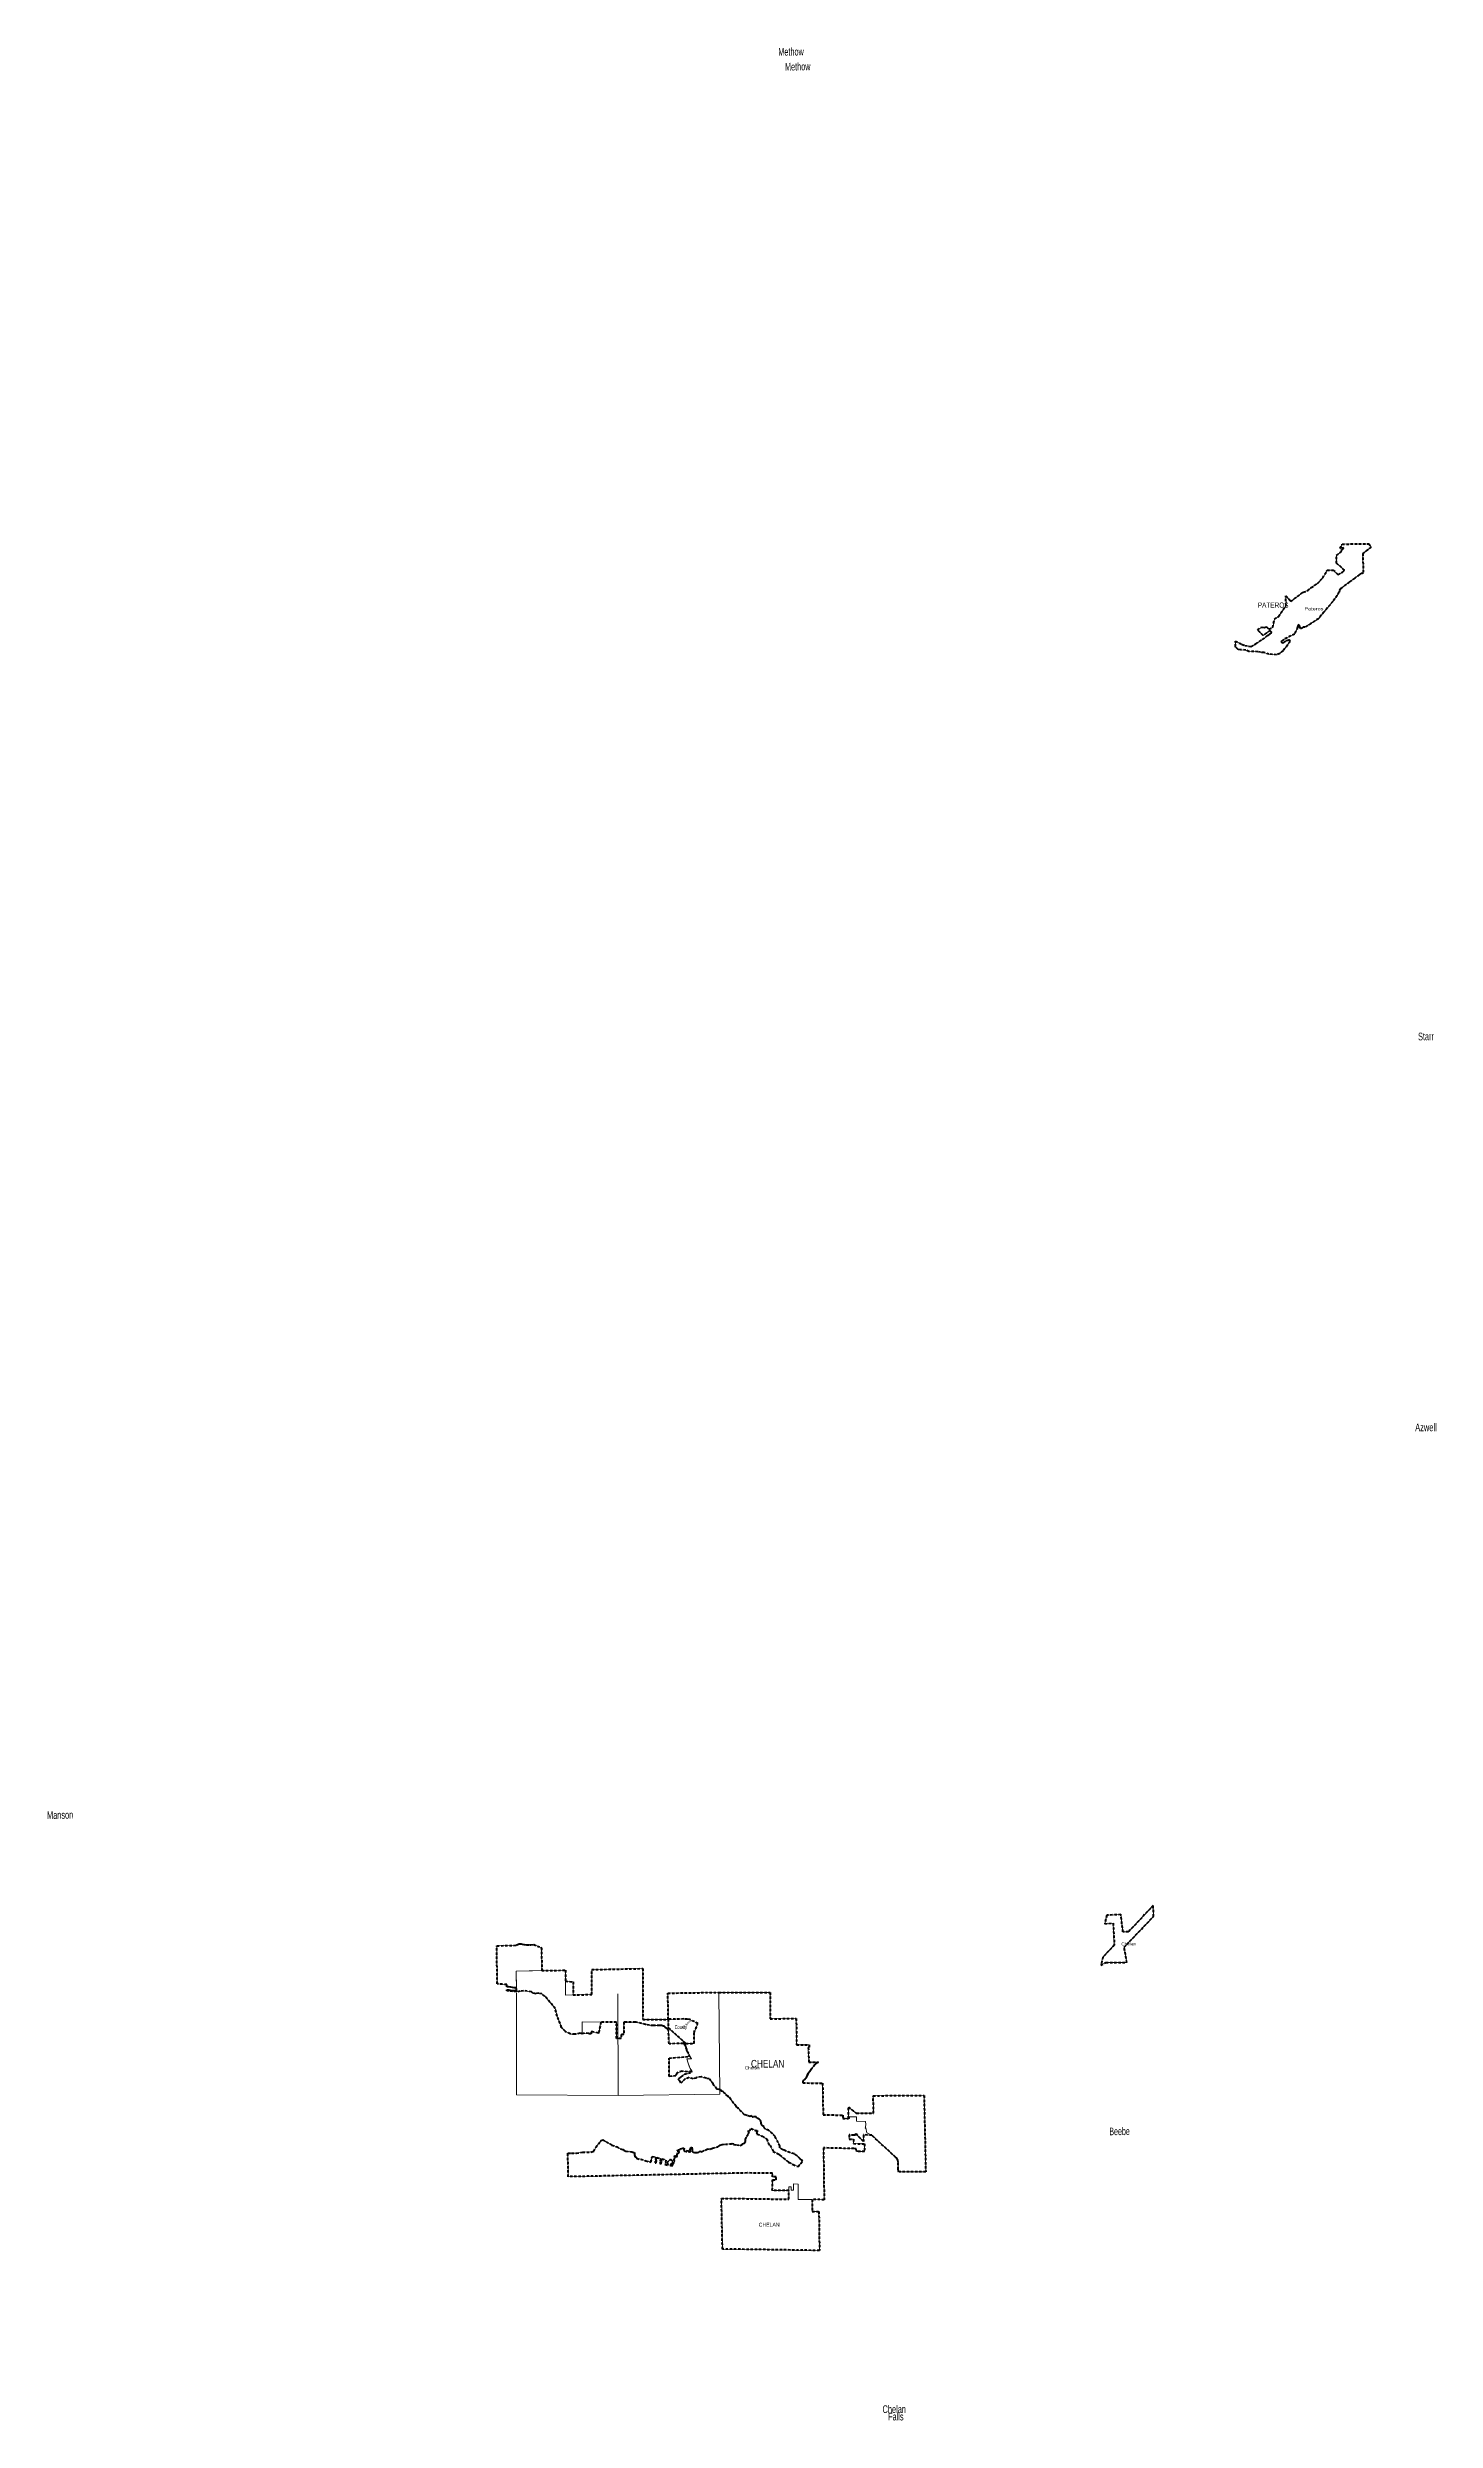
# Model space of a CAD drawing. Header units: feet. Extents: x -903180 to 1023491, y -707744 to 564635.
# Drawn here: x 205367 to 277475, y 110834 to 234101 of the extents above; entities that cross this region are included whole.
import ezdxf

# ---------------------------------------------------------------- set-up
doc = ezdxf.new("R2010")
doc.units = ezdxf.units.FT
doc.header["$LTSCALE"] = 80
doc.linetypes.add('SHORT_DASHED', pattern=[2.7, 1.5, -1.2])
for name, color, linetype, lineweight in [('13', 7, 'SHORT_DASHED', 40), ('58', 7, 'Continuous', 13), ('62', 7, 'Continuous', 13), ('63', 7, 'Continuous', 13)]:
    doc.layers.add(name, color=color, linetype=linetype, lineweight=lineweight)
for name, color, linetype in [('14', 7, 'Continuous'), ('16', 7, 'Continuous'), ('36', 7, 'Continuous')]:
    doc.layers.add(name, color=color, linetype=linetype)

msp = doc.modelspace()

# ---------------------------------------------------------------- hatches: boundary and pattern name
at = {"layer": '58'}
msp.add_hatch(color=256, dxfattribs=at).paths.add_polyline_path([(229225.81, 133209.84), (229284.73, 133211.72), (229512.89, 133180.34), (229589.82, 133170.07), (229654.74, 133164.57), (229736.16, 133163.22), (229736.29, 133114.78), (229736.52, 133096.34), (229736.52, 133096.34), (229326.99, 133155.84), (229226.11, 133149.31)])

# ---------------------------------------------------------------- linework, layer by layer
at = {"layer": '13'}
for p, q in [((229226.11, 133149.31), (229225.81, 133209.84)), ((239834.8, 128481.14), (239744.74, 128578.61)), ((238981.85, 124756.43), (239096.61, 124762.16)), ((243022.53, 122791.89), (243027.18, 123334.68))]:
    msp.add_line(p, q, dxfattribs=at)
for points in [[(267082.35, 202957.7), (267082, 202977.82), (267076.85, 203269.65), (267287.65, 203149.81), (267422.62, 203081.54), (267574.27, 203034.51), (267759.29, 202998.1), (267895.9, 202972.81), (268142.22, 203129.31), (268487.99, 203356.87), (268773.1, 203557.12), (268864.09, 203623.87), (268976.63, 203718.66), (268869.39, 203821.83), (268514.52, 203551.8), (268221.03, 203851.93), (268462, 203997.44), (268576.55, 203974.63), (268695.18, 204005.09), (268820.86, 203882.51), (269018.01, 203976.57), (269109.25, 204401.21), (269320.17, 204549.41), (269707.26, 205119.62), (269704.23, 205621.76), (269960.27, 205327.39), (270603.03, 205807.98), (270844.13, 205885.27), (271011.84, 206042.11), (271343.75, 206254.95), (271614.28, 206550.86), (271853.02, 206950.16), (272158.71, 206955.97), (272411.93, 206709.96), (272645.49, 206853.56), (272675.82, 206877.83), (272751.29, 206947.92), (272331.72, 207307.04), (272330.83, 207706.49), (272602.76, 207938.34), (272576.15, 207968.23), (272705.68, 208078.4), (272672.01, 208116.22), (272513.23, 208083.8), (272632.52, 208302.32), (274006.01, 208324.03), (274007.31, 208322.01), (274125.9, 208147.4), (273697.06, 207821.45), (273716.38, 206787.13), (273676.18, 206774.37), (273631.47, 206787.2), (273512.93, 206705.12), (273274.47, 206537.26), (272995.44, 206330.96), (272549.77, 206003.6), (272486.76, 205882.77), (272460.91, 205804.91), (272372.38, 205633.83), (272133.56, 205320.32), (271677.82, 204772.61), (271387.53, 204427.36), (271003.77, 204178.27), (270680.75, 203989.43), (270596.24, 203984.98), (270594.26, 203984.06), (270491.61, 203925.64), (270462.9, 203926.67), (270437.93, 203954.19), (270400.73, 204056.01), (270382.99, 204111.98), (270343.42, 204086.63), (270303.99, 203986.65), (270235.31, 203782.94), (270144.98, 203631.06), (269954.3, 203534.79), (269594.74, 203354.98), (269470.27, 203268.69), (269461.25, 203232.12), (269503.27, 203172.81), (269595.6, 203185.55), (269739.56, 203294.6), (269853.11, 203340.23), (269905.95, 203255.01), (269784.97, 203047.77), (269551.15, 202770.72), (269380.16, 202620.55), (269212.77, 202555.21), (268819.03, 202582.21), (268556.5, 202671.48), (268388.85, 202684.81), (268246.98, 202713), (267775, 202727.65), (267615.68, 202801.74), (267339.07, 202820)], [(267339.07, 202820), (267215.72, 202834.61), (267107.58, 202950.52), (267101.92, 202952.13), (267082.35, 202957.7)], [(229225.81, 133209.84), (229284.73, 133211.72), (229338.09, 133204.59), (229409.64, 133193.51), (229512.89, 133180.34), (229589.82, 133170.07), (229654.74, 133164.57), (229701.96, 133163.02), (229736.16, 133163.22), (229736.22, 133314.21), (229659.7, 133314.69), (229606.08, 133319.23), (229532.31, 133329.08), (229430.62, 133342.05), (229292.31, 133362.04), (229225.05, 133359.89), (229224.44, 133481.68), (228724.24, 133520.02), (228714.37, 135495.33), (229716.27, 135518.93), (229787.05, 135561.06), (229830.28, 135585.42), (229864.77, 135594.44), (229880.84, 135596.79), (229900.05, 135599.54), (229922.39, 135599.14), (229941.98, 135596.4), (229973.34, 135590.52), (230119.14, 135559.93), (230148.53, 135555.41), (230250.44, 135550.71), (230400.68, 135541.48), (230415.38, 135541.48), (230429.41, 135541.26), (230447.44, 135541.93), (230474.16, 135545.05), (230625.12, 135563.66), (230994.92, 135407.92), (231036.94, 135388.02), (231042.95, 134203.64), (232280, 134226.38), (232274.53, 133654.14), (232677.04, 133615.88), (232670.85, 132942), (233639.98, 132962.89), (233644.65, 134257.22), (236301.4, 134310.61), (236294.77, 131657.73), (237610.73, 131674.43)], [(239744.74, 128578.61), (239578.92, 128620.52), (239324.18, 128681.28), (239100.82, 128661.85), (239073.14, 128625.14), (238902.36, 128592.37), (238696.05, 128647.8), (238487.54, 128576.16), (238295.52, 128396.91), (238277.6, 128380.18), (238259.5, 128402.78), (238139.32, 128552.86), (238185.01, 128597.9), (238288.48, 128688.15), (238459.85, 128819.73), (238660.39, 128885.2), (238828.95, 128932.05), (238834.04, 128986.59), (238613.64, 128945.58), (238334.49, 128977.74), (238054.2, 128883.27), (238008.69, 128739.06), (237668.88, 128712.81), (237659.05, 129664.25), (238742.66, 129750.98), (238660.81, 129898.71), (238630.19, 129952.7), (238605.38, 130009.58), (238586.65, 130068.75), (238576.41, 130116.03), (238552.78, 130190.3), (238521.51, 130261.7), (238482.95, 130329.43), (238437.52, 130392.76), (238432.91, 130398.28), (238416.2, 130418.27), (238396.59, 130417.94), (237657.47, 130405.25), (237624.92, 131115.58), (237624.06, 131134.3), (237602.63, 131153.51), (237524.57, 131223.51), (237457.17, 131276.07), (237412.85, 131303.03), (237365.96, 131325.21), (237317.01, 131342.37), (237266.53, 131354.32), (237215.07, 131360.92), (237166.91, 131362.2), (236829.98, 131353.17), (236645.17, 131367.74), (236462.9, 131401.54), (236433.36, 131408.9), (235947.05, 131531.29), (235927.05, 131531.05), (235907.05, 131534.79), (235418.29, 131526.74), (235311.14, 131521.11), (235315.53, 130890.13), (235162.65, 130888.88), (235163.9, 130683.36), (234925.13, 130681.13), (234924.6, 131521.11), (234110.43, 131529.8), (234006.41, 130968.35), (233983.65, 130953.78), (233697.37, 131030.62), (233616.33, 131031.4), (233616.74, 130922.63), (233525.8, 130915.75), (233466, 130946.93), (233259.64, 130947.77), (233150.15, 130917.43), (233138.93, 130919.52), (233039.5, 130953.55), (232838.76, 130902.19), (232826.47, 130901.92), (232766.91, 130899.3), (232562.24, 130895.93), (232522.32, 130915.15), (232272.64, 131039), (232074.05, 131257.86), (231850, 131845.34), (231741.56, 132238.94), (231608.22, 132404.33), (231206.48, 132878.28), (231041.57, 132996.82), (230889.97, 133030.88), (230731.22, 133002.32), (230575.59, 133036.31), (230508.18, 133099.84), (230094.25, 133162.27), (229921.39, 133133.51), (229756.54, 133100.36), (229736.52, 133096.34), (229326.99, 133155.84), (229226.11, 133149.31)], [(237610.73, 131674.43), (237599.29, 133034.92), (240235.99, 133074.28), (242905.07, 133075.66), (242917.29, 131704.49), (244267.06, 131714.36), (244280.59, 130357.55), (244937.5, 130351.14), (244937.46, 130216.22), (244891.1, 130215.35), (244918.27, 129449.54), (245390.95, 129448.11), (245415.88, 129448.04), (245390.95, 129437.24), (245373.13, 129429.52), (245331.46, 129406.01), (245292.48, 129378.29), (245256.61, 129346.64), (245228.26, 129316.2), (245074.17, 129117.13), (245006.18, 129015), (244965.21, 128961.03), (244934.58, 128927.28), (244878.96, 128854.3), (244831.27, 128775.9), (244792.04, 128692.95), (244791.81, 128692.38), (244778.7, 128657.92), (244762.05, 128625.02), (244742.06, 128594.04), (244718.93, 128565.32), (244692.93, 128539.17), (244680.95, 128528.8), (244632.25, 128491.61), (244625.33, 128485.51), (244619.09, 128478.72), (244613.59, 128471.31), (244608.9, 128463.37), (244605.06, 128454.98), (244602.12, 128446.24), (244600.11, 128437.24), (244599.05, 128428.07), (244598.96, 128418.85), (244599.83, 128409.66), (244601.65, 128400.62), (244604.42, 128391.82), (244608.08, 128383.35), (244612.61, 128375.32), (244614.65, 128372.25), (245635.2, 128355.18), (245660.22, 126717.78), (246682.9, 126696.82), (246682.9, 126524.43), (246976.79, 126520.6), (246980.26, 127115.73), (247399.13, 126783.8), (247398.67, 126802.81), (248283.08, 126796.41), (248261.34, 127707.59), (250901.85, 127715.09)], [(239096.61, 124762.16), (239143.15, 124748.73), (239211.17, 124782), (239261.01, 124819.03), (239319.54, 124811.83), (239382.22, 124796.62), (239530.18, 124875.43), (239638.02, 124941.55), (239799.26, 124937.88), (239911.48, 124979.87), (240198.52, 125054.69), (240302.13, 125134.86), (240414.41, 125172.81), (240581.4, 125189.39), (240839.12, 125201.27), (240889.34, 125212.09), (240941.62, 125218.92), (241010.35, 125203.8), (241012.74, 125177.62), (241162.09, 125159.67), (241331.88, 125121.85), (241456.25, 125159.98), (241469.71, 125204.54), (241567.83, 125246.32), (241623.04, 125329.81), (241621.3, 125450.76), (241697.62, 125607.15), (241782.32, 125741.48), (241821.68, 125806.59), (241774.24, 125832.8), (241806.21, 125901.13), (241860.75, 125877.94), (241919.63, 125999.59), (242154.75, 125902.25), (242227.24, 125905.33), (242232.08, 125848.95), (242206.88, 125780.02), (242240.02, 125718), (242497.58, 125600.83), (242733.46, 125451.07), (242810.84, 125254.61), (242909.51, 125118.96), (243069.26, 124817.49), (243249.1, 124725.13), (243368.38, 124655.87), (243418.3, 124626.43), (243597.94, 124463.74), (243870.92, 124256.06), (244102.45, 124128.42), (244367.9, 124023.46), (244597.41, 124315.19), (244554.41, 124362.95), (244472.85, 124430.3), (244287.01, 124602.98), (244148.78, 124687.64), (243936.29, 124753.05), (243713.88, 124840.49), (243584.65, 124897.28), (243418.93, 125001.48), (243418.34, 125104.92), (243325.23, 125268.38), (243166.73, 125584.51), (243039.6, 125737.89), (242825.45, 125918.21), (242661.47, 125972.24), (242595.99, 126041.85), (242582.86, 126114.24), (242519.98, 126143.56), (242466.82, 126197.21), (242441.4, 126283.54), (242421.58, 126400.2), (242333.63, 126491.65), (242201.71, 126558.26), (242140.17, 126633.97), (242047.74, 126616.47), (242022.14, 126575.76), (241948.49, 126653.31), (241866.19, 126631.93), (241712.37, 126680.07), (241568.8, 126716.26), (241421.38, 126879.42), (241227.22, 127070.12), (241141.48, 127147.49), (240862.21, 127512.35), (240769.64, 127644.06), (240725.33, 127643.41), (240692.34, 127695.34), (240567.72, 127814.48), (240461.41, 127921.8), (240384.45, 127948.89), (240333.08, 128018.7), (240258.25, 128037.76), (240131.23, 128043.94), (239943.97, 128315.4), (239834.8, 128481.14)], [(250901.85, 127715.09), (250991.85, 123755.34), (249589.36, 123751.35), (249575.35, 123783.38), (249553.1, 123890.17), (249564.43, 124256.47), (249545.93, 124355.14), (249482.6, 124456.49), (249425.45, 124513.62), (248187.33, 125654.43), (247778.34, 125674.28), (247758.34, 125675.24), (247758.41, 125655.81), (247759.5, 125328.58), (247348.53, 125742.16), (247348.53, 125661.02), (247256.56, 125661.92), (247020.11, 125667.74), (247019, 125456.84), (247244.42, 125450.09), (247244.42, 125217.27), (247813.82, 125206.21), (247814.47, 124805.06), (247408.09, 124812.26), (247408.09, 124879.01), (247379.3, 124879.01), (247380.6, 124913.04), (247377.99, 124956.23), (247262.96, 124958.98), (245680.01, 124997.41), (245714.39, 122305.27), (245084.24, 122311.84), (245092.71, 121688.19), (245442.77, 121686.7), (245470.17, 119668.65), (240429.86, 119744.44), (240377.97, 122375.68), (243879.77, 122329.84), (243882.14, 122780.24), (243022.53, 122791.89)], [(243027.18, 123334.68), (243227.53, 123334.68), (243227.53, 123490.76), (243029.51, 123493.09), (243029, 123679.03), (241709.09, 123693.8), (232417.63, 123499.98), (232403.37, 124710.69), (232403.13, 124730.69), (232423.01, 124730.06), (232597.42, 124724.55), (232847.26, 124724.21), (233166.96, 124769.26), (233638.21, 124784.29), (233744.33, 124830.22), (233848.16, 125035.41), (234131.27, 125382.37), (234209.39, 125413.77), (234386.21, 125307.51), (234690.93, 125134.57), (234952.06, 125049.71), (235132.91, 124943.5), (235252.13, 124919.05), (235325.41, 124867.71), (235410.65, 124824.61), (235721.38, 124792.91), (235861.02, 124750.62), (235870.5, 124651.95), (235875.72, 124569.36), (235884.27, 124535.21), (235945.05, 124511.91), (235992.4, 124442.04), (236186.36, 124404.58), (236453.42, 124327.87), (236639.7, 124264.09), (236718.46, 124251.14), (236776.55, 124554.45), (236964.44, 124518.92), (236928.36, 124226.01), (236983.5, 124216.44), (237031.17, 124501.76), (237211.29, 124445.94), (237186.87, 124183.46), (237249.52, 124170.27), (237298.12, 124433.11), (237490.5, 124365.39), (237457.67, 124126.97), (237613.24, 124097.01), (237618.7, 124137.42), (237536.97, 124216.86), (237733.71, 124405.28), (237868.78, 124260.08), (237773.78, 124141.73), (237723.62, 124126.87), (237728.44, 124072.5), (237847.11, 124086.35), (237844.43, 124132.69), (237952.72, 124307.7), (237889.37, 124369.27), (237991.91, 124524.02), (237947.59, 124523.37), (237923.01, 124551.24), (237980.99, 124582.34), (238025.63, 124560.82), (238056.25, 124533.04), (238080.42, 124533.4), (238061.63, 124579.5), (238074.94, 124634.14), (238119.82, 124735.62), (238159.99, 124744.28), (238207.96, 124771.2), (238157.31, 124790.61), (238100.29, 124832.11), (238119.74, 124880.79), (238249.77, 124945.22), (238366.2, 124975.17), (238430.51, 124986.2), (238439.15, 124946.01), (238429.95, 124885.38), (238438.65, 124841.15), (238481.16, 124827.66), (238549.93, 124808.51), (238582.14, 124811.01), (238593.79, 124841.42), (238623.45, 124880.17), (238656.61, 124816.14), (238721.42, 124792.9), (238763.66, 124797.56), (238762.24, 124896.34), (238790.85, 125007.66), (238836.86, 125030.52), (238852.3, 124938), (238865.81, 124839.4), (238905.02, 124775.45), (238981.85, 124756.43)]]:
    msp.add_lwpolyline(points, dxfattribs=at)
for points in [[(260200.04, 134912.18), (260091.23, 134483.1), (260353.77, 134632.95), (261438.49, 134619.03), (261298.22, 135423.62), (262826.05, 137024.2), (262810.34, 137581.54), (261520.11, 136224.12), (261236.89, 136212.94), (261132.16, 137114.87), (260396.78, 137082.94), (260291.03, 136643.26), (260728.8, 136668.09), (260786.01, 135529.35)], [(237610.73, 131674.43), (237619.25, 131239.35), (238412.74, 130527.79), (238433.74, 130508.96), (238450.92, 130490.06), (238490.45, 130446.58), (238495.15, 130440.59), (238511.39, 130419.91), (238530.85, 130420.24), (238964.25, 130427.68), (238958.55, 130982.58), (239161.13, 131465.47), (238725.07, 131664.69), (238601.85, 131687.07), (238418.42, 131692.42)]]:
    msp.add_lwpolyline(points, close=True, dxfattribs=at)
at = {"layer": '58'}
for points in [[(267082.35, 202957.7), (267082, 202977.82), (267076.85, 203269.65), (267287.65, 203149.81), (267422.62, 203081.54), (267574.27, 203034.51), (267759.29, 202998.1), (267895.9, 202972.81), (268142.22, 203129.31), (268487.99, 203356.87), (268773.1, 203557.12), (268864.09, 203623.87), (268976.63, 203718.66), (268869.39, 203821.83), (268514.52, 203551.8), (268221.03, 203851.93), (268462, 203997.44), (268576.55, 203974.63), (268695.18, 204005.09), (268820.86, 203882.51), (269018.01, 203976.57), (269109.25, 204401.21), (269320.17, 204549.41), (269707.26, 205119.62), (269704.23, 205621.76), (269960.27, 205327.39), (270603.03, 205807.98), (270844.13, 205885.27), (271011.84, 206042.11), (271343.75, 206254.95), (271614.28, 206550.86), (271853.02, 206950.16), (272158.71, 206955.97), (272411.93, 206709.96), (272645.49, 206853.56), (272675.82, 206877.83), (272751.29, 206947.92), (272331.72, 207307.04), (272330.83, 207706.49), (272602.76, 207938.34), (272576.15, 207968.23), (272705.68, 208078.4), (272672.01, 208116.22), (272513.23, 208083.8), (272632.52, 208302.32), (274006.01, 208324.03), (274007.31, 208322.01), (274125.9, 208147.4), (273697.06, 207821.45), (273716.38, 206787.13), (273676.18, 206774.37), (273631.47, 206787.2), (273512.93, 206705.12), (273274.47, 206537.26), (272995.44, 206330.96), (272549.77, 206003.6), (272486.76, 205882.77), (272460.91, 205804.91), (272372.38, 205633.83), (272133.56, 205320.32), (271677.82, 204772.61), (271387.53, 204427.36), (271003.77, 204178.27), (270680.75, 203989.43), (270596.24, 203984.98), (270594.26, 203984.06), (270491.61, 203925.64), (270462.9, 203926.67), (270437.93, 203954.19), (270400.73, 204056.01), (270382.99, 204111.98), (270343.42, 204086.63), (270303.99, 203986.65), (270235.31, 203782.94), (270144.98, 203631.06), (269954.3, 203534.79), (269594.74, 203354.98), (269470.27, 203268.69), (269461.25, 203232.12), (269503.27, 203172.81), (269595.6, 203185.55), (269739.56, 203294.6), (269853.11, 203340.23), (269905.95, 203255.01), (269784.97, 203047.77), (269551.15, 202770.72), (269380.16, 202620.55), (269212.77, 202555.21), (268819.03, 202582.21), (268556.5, 202671.48), (268388.85, 202684.81), (268246.98, 202713), (267775, 202727.65), (267615.68, 202801.74), (267339.07, 202820), (267215.72, 202834.61), (267107.58, 202950.52), (267101.92, 202952.13)], [(260786.01, 135529.35), (260728.8, 136668.09), (260291.03, 136643.26), (260396.78, 137082.94), (261132.16, 137114.87), (261236.89, 136212.94), (261520.11, 136224.12), (262810.34, 137581.54), (262826.05, 137024.2), (261298.22, 135423.62), (261438.49, 134619.03), (260353.77, 134632.95), (260091.23, 134483.1), (260200.04, 134912.18)], [(229716.27, 135518.93), (229787.05, 135561.06), (229830.28, 135585.42), (229880.84, 135596.79), (229922.39, 135599.14), (230119.14, 135559.93), (230148.53, 135555.41), (230148.53, 135555.41), (230400.68, 135541.48), (230429.41, 135541.26), (230447.44, 135541.93), (230625.12, 135563.66), (231036.94, 135388.02), (231042.95, 134203.64), (229722.96, 134179.38), (229736.22, 133314.21), (229659.7, 133314.69), (229606.08, 133319.23), (229532.31, 133329.08), (229292.31, 133362.04), (229225.05, 133359.89), (229224.44, 133481.68), (228724.24, 133520.02), (228714.37, 135495.33)], [(229225.81, 133209.84), (229284.73, 133211.72), (229512.89, 133180.34), (229589.82, 133170.07), (229654.74, 133164.57), (229736.16, 133163.22), (229736.29, 133114.78), (229736.52, 133096.34), (229736.52, 133096.34), (229326.99, 133155.84), (229226.11, 133149.31)], [(232670.85, 133626.49), (232274.53, 133654.14), (232277.49, 132932.51), (232670.85, 132942)], [(233146.75, 130920.86), (233135.81, 131539.72), (234110.43, 131529.8), (234006.41, 130968.35), (233983.65, 130953.78), (233697.37, 131030.62), (233616.33, 131031.4), (233616.33, 131031.4), (233616.74, 130922.63), (233525.8, 130915.75), (233466, 130946.93), (233259.64, 130947.77)], [(238585.4, 129614.01), (238645, 129393.09), (238755.75, 129118.49), (238835.94, 129006.76), (238834.04, 128986.59), (238613.64, 128945.58), (238334.49, 128977.74), (238054.2, 128883.27), (238008.69, 128739.06), (237668.88, 128712.81), (237659.05, 129664.25), (238742.66, 129750.98), (238822.55, 129616.28)], [(247938.83, 125777.45), (247872, 126014.23), (247890.89, 126036.01), (247872, 126014.23), (247852, 126014.55), (247862.79, 126091.82), (247882.52, 126215.95), (247861.58, 126375.63), (247391.57, 126387.6), (247390.41, 126603.36), (247026.09, 126610.9), (247025.61, 126519.77), (246976.79, 126520.6), (246980.26, 127115.73), (247399.13, 126783.8), (247398.67, 126802.81), (248283.08, 126796.41), (248261.34, 127707.59), (250901.85, 127715.09), (250991.85, 123755.34), (249589.36, 123751.35), (249575.35, 123783.38), (249553.1, 123890.17), (249564.43, 124256.47), (249545.93, 124355.14), (249482.6, 124456.49), (249425.45, 124513.62), (248187.33, 125654.43)], [(243882.14, 122780.24), (243879.81, 122966.61), (244002.75, 122965.97), (244002.73, 122799.1), (244125.53, 122797.69), (244125, 123124.43), (244366.11, 123118.6), (244360.29, 122319.56), (245084.24, 122311.84), (245092.71, 121688.19), (245442.77, 121686.7), (245470.17, 119668.65), (240429.86, 119744.44), (240377.97, 122375.68), (243879.77, 122329.84)]]:
    msp.add_lwpolyline(points, close=True, dxfattribs=at)
for points in [[(233639.98, 132962.89), (232277.49, 132932.51), (232280, 134226.38), (229722.96, 134179.38), (229736.29, 133114.78), (229736.52, 133096.34), (229756.54, 133100.36), (229921.39, 133133.51), (230094.25, 133162.27), (230508.18, 133099.84), (230575.59, 133036.31), (230731.22, 133002.32), (230889.97, 133030.88), (231041.57, 132996.82), (231206.48, 132878.28), (231608.22, 132404.33), (231741.56, 132238.94), (231850, 131845.34), (232074.05, 131257.86), (232272.64, 131039), (232522.32, 130915.15), (232646.78, 130891.01), (232752.42, 130879.52), (232826.47, 130901.92), (232838.76, 130902.19), (233039.5, 130953.55), (233138.93, 130919.52), (233146.75, 130920.86), (233135.81, 131539.72), (234924.6, 131521.11), (234925.13, 130681.13), (235163.9, 130683.36), (235162.65, 130888.88), (235315.53, 130890.13), (235311.14, 131521.11), (235418.29, 131526.74), (235907.05, 131534.79), (235927.05, 131531.05), (235947.05, 131531.29), (236433.36, 131408.9), (236462.9, 131401.54), (236645.17, 131367.74), (236829.98, 131353.17), (237166.91, 131362.2), (237215.07, 131360.92), (237266.53, 131354.32), (237317.01, 131342.37), (237365.96, 131325.21), (237412.85, 131303.03), (237457.17, 131276.07), (237524.57, 131223.51), (237602.63, 131153.51), (237624.06, 131134.3), (237624.92, 131115.58), (237657.47, 130405.25), (238396.59, 130417.94), (238416.2, 130418.27), (238432.91, 130398.28), (238437.52, 130392.76), (238482.95, 130329.43), (238521.51, 130261.7), (238552.78, 130190.3), (238576.41, 130116.03), (238586.65, 130068.75), (238605.38, 130009.58), (238630.19, 129952.7), (238660.81, 129898.71), (238822.55, 129616.28), (238585.4, 129614.01), (238645, 129393.09), (238705.6, 129242.76), (238755.75, 129118.49), (238835.94, 129006.76), (238828.95, 128932.05), (238660.39, 128885.2), (238459.85, 128819.73), (238288.48, 128688.15), (238185.01, 128597.9), (238139.32, 128552.86), (238259.5, 128402.78), (238277.6, 128380.18), (238295.52, 128396.91), (238487.54, 128576.16), (238696.05, 128647.8), (238902.36, 128592.37), (239073.14, 128625.14), (239100.82, 128661.85), (239324.18, 128681.28), (239578.92, 128620.52), (239744.74, 128578.61), (239834.8, 128481.14), (239943.97, 128315.4), (240131.23, 128043.94), (240258.25, 128037.76), (240333.08, 128018.7), (240384.45, 127948.89), (240461.41, 127921.8), (240567.72, 127814.48), (240692.34, 127695.34), (240725.33, 127643.41), (240769.64, 127644.06)], [(247380.6, 124913.04), (247379.3, 124879.01), (247408.09, 124879.01), (247408.09, 124812.26), (247814.47, 124805.06), (247813.82, 125206.21), (247244.42, 125217.27), (247244.42, 125450.09), (247019, 125456.84), (247020.11, 125667.74), (247256.56, 125661.92), (247348.53, 125661.02), (247348.53, 125742.16), (247759.5, 125328.58), (247758.41, 125655.81), (247758.34, 125675.24), (247778.34, 125674.28), (248187.33, 125654.43), (247938.83, 125777.45), (247872, 126014.23), (247852, 126014.55), (247862.79, 126091.82), (247882.52, 126215.95), (247861.58, 126375.63), (247391.57, 126387.6), (247390.41, 126603.36), (247248.02, 126610.68), (247026.09, 126610.9), (247025.61, 126519.77), (246682.9, 126524.43), (246682.9, 126696.82), (245660.22, 126717.78), (245635.2, 128355.18), (244614.65, 128372.25), (244612.61, 128375.32), (244608.08, 128383.35), (244604.42, 128391.82), (244601.65, 128400.62), (244599.83, 128409.66), (244598.96, 128418.85), (244599.05, 128428.07), (244600.11, 128437.24), (244602.12, 128446.24), (244605.06, 128454.98), (244608.9, 128463.37), (244613.59, 128471.31), (244619.09, 128478.72), (244625.33, 128485.51), (244632.25, 128491.61), (244680.95, 128528.8), (244692.93, 128539.17), (244718.93, 128565.32), (244742.06, 128594.04), (244762.05, 128625.02), (244778.7, 128657.92), (244791.81, 128692.38), (244792.04, 128692.95), (244831.27, 128775.9), (244878.96, 128854.3), (244934.58, 128927.28), (244965.21, 128961.03), (245006.18, 129015), (245074.17, 129117.13), (245228.26, 129316.2), (245256.61, 129346.64), (245292.48, 129378.29), (245331.46, 129406.01), (245373.13, 129429.52), (245390.95, 129437.24), (245415.88, 129448.04), (245390.95, 129448.11), (244918.27, 129449.54), (244891.1, 130215.35), (244937.46, 130216.22), (244937.5, 130351.14), (244280.59, 130357.55), (244267.06, 131714.36), (242917.29, 131704.49), (242905.07, 133075.66), (240235.99, 133074.28), (237599.29, 133034.92), (237610.73, 131674.43), (237619.25, 131239.35), (238412.74, 130527.79), (238433.74, 130508.96), (238450.92, 130490.06), (238490.45, 130446.58), (238495.15, 130440.59), (238511.39, 130419.91), (238530.85, 130420.24), (238964.25, 130427.68), (238958.55, 130982.58), (239161.13, 131465.47), (238725.07, 131664.69), (238601.85, 131687.07), (238418.42, 131692.42), (237610.73, 131674.43), (236294.77, 131657.73), (236301.4, 134310.61), (233644.65, 134257.22), (233639.98, 132962.89)], [(240769.64, 127644.06), (240862.21, 127512.35), (241141.48, 127147.49), (241227.22, 127070.12), (241421.38, 126879.42), (241568.8, 126716.26), (241712.37, 126680.07), (241866.19, 126631.93), (241948.49, 126653.31), (242022.14, 126575.76), (242047.74, 126616.47), (242140.17, 126633.97), (242201.71, 126558.26), (242333.63, 126491.65), (242421.58, 126400.2), (242441.4, 126283.54), (242466.82, 126197.21), (242519.98, 126143.56), (242582.86, 126114.24), (242595.99, 126041.85), (242661.47, 125972.24), (242825.45, 125918.21), (243039.6, 125737.89), (243166.73, 125584.51), (243325.23, 125268.38), (243418.34, 125104.92), (243418.93, 125001.48), (243584.65, 124897.28), (243713.88, 124840.49), (243936.29, 124753.05), (244148.78, 124687.64), (244287.01, 124602.98), (244472.85, 124430.3), (244554.41, 124362.95), (244597.41, 124315.19), (244367.9, 124023.46), (244102.45, 124128.42), (243870.92, 124256.06), (243597.94, 124463.74), (243418.3, 124626.43), (243368.38, 124655.87), (243249.1, 124725.13), (243069.26, 124817.49), (242909.51, 125118.96), (242810.84, 125254.61), (242733.46, 125451.07), (242497.58, 125600.83), (242240.02, 125718), (242206.88, 125780.02), (242232.08, 125848.95), (242227.24, 125905.33), (242154.75, 125902.25), (241919.63, 125999.59), (241860.75, 125877.94), (241806.21, 125901.13), (241774.24, 125832.8), (241821.68, 125806.59), (241782.32, 125741.48), (241697.62, 125607.15), (241621.3, 125450.76), (241623.04, 125329.81), (241567.83, 125246.32), (241469.71, 125204.54), (241456.25, 125159.98), (241331.88, 125121.85), (241162.09, 125159.67), (241012.74, 125177.62), (241010.35, 125203.8), (240941.62, 125218.92), (240889.34, 125212.09), (240839.12, 125201.27), (240581.4, 125189.39), (240414.41, 125172.81), (240302.13, 125134.86), (240198.52, 125054.69), (239911.48, 124979.87), (239799.26, 124937.88), (239638.02, 124941.55), (239530.18, 124875.43), (239382.22, 124796.62), (239319.54, 124811.83), (239261.01, 124819.03), (239211.17, 124782), (239143.15, 124748.73), (239096.61, 124762.16), (238981.85, 124756.43), (238905.02, 124775.45), (238865.81, 124839.4), (238852.3, 124938), (238836.86, 125030.52), (238790.85, 125007.66), (238762.24, 124896.34), (238763.66, 124797.56), (238721.42, 124792.9), (238656.61, 124816.14), (238623.45, 124880.17), (238593.79, 124841.42), (238582.14, 124811.01), (238549.93, 124808.51), (238481.16, 124827.66), (238438.65, 124841.15)], [(238438.65, 124841.15), (238429.95, 124885.38), (238439.15, 124946.01), (238430.51, 124986.2), (238366.2, 124975.17), (238249.77, 124945.22), (238119.74, 124880.79), (238100.29, 124832.11), (238157.31, 124790.61), (238207.96, 124771.2), (238159.99, 124744.28), (238119.82, 124735.62), (238074.94, 124634.14), (238061.63, 124579.5), (238080.42, 124533.4), (238056.25, 124533.04), (238025.63, 124560.82), (237980.99, 124582.34), (237923.01, 124551.24), (237947.59, 124523.37), (237991.91, 124524.02), (237889.37, 124369.27), (237952.72, 124307.7), (237844.43, 124132.69), (237847.11, 124086.35), (237728.44, 124072.5), (237723.62, 124126.87), (237773.78, 124141.73), (237868.78, 124260.08), (237733.71, 124405.28), (237536.97, 124216.86), (237618.7, 124137.42), (237613.24, 124097.01), (237457.67, 124126.97), (237490.5, 124365.39), (237298.12, 124433.11), (237249.52, 124170.27), (237186.87, 124183.46), (237211.29, 124445.94), (237031.17, 124501.76), (236983.5, 124216.44), (236928.36, 124226.01), (236964.44, 124518.92), (236776.55, 124554.45), (236718.46, 124251.14), (236639.7, 124264.09), (236453.42, 124327.87), (236186.36, 124404.58), (235992.4, 124442.04), (235945.05, 124511.91), (235884.27, 124535.21), (235875.72, 124569.36), (235870.5, 124651.95), (235861.02, 124750.62), (235721.38, 124792.91), (235410.65, 124824.61), (235325.41, 124867.71), (235252.13, 124919.05), (235132.91, 124943.5), (234952.06, 125049.71), (234690.93, 125134.57), (234386.21, 125307.51), (234209.39, 125413.77), (234131.27, 125382.37), (233848.16, 125035.41), (233744.33, 124830.22), (233638.21, 124784.29), (233166.96, 124769.26), (232847.26, 124724.21), (232597.42, 124724.55), (232423.01, 124730.06), (232403.13, 124730.69), (232403.37, 124710.69), (232417.63, 123499.98), (241709.09, 123693.8), (243029, 123679.03), (243029.51, 123493.09), (243227.53, 123490.76), (243227.53, 123334.68), (243027.18, 123334.68), (243022.53, 122791.89), (243882.14, 122780.24), (243879.81, 122966.61), (244002.75, 122965.97), (244002.73, 122799.1), (244125.53, 122797.69), (244125.55, 122945.32), (244125.27, 122965.32), (244125.24, 122985.32), (244125, 123124.43), (244366.11, 123118.6), (244360.29, 122319.56), (245714.39, 122305.27), (245680.01, 124997.41), (247262.96, 124958.98), (247377.99, 124956.23), (247380.6, 124913.04)]]:
    msp.add_lwpolyline(points, dxfattribs=at)
at = {"layer": '63'}
for points in [[(235020.39, 127714.87), (229740.57, 127758.38), (229736.35, 133038.38)], [(234998.66, 132994.83), (235020.39, 127714.87), (240299.84, 127791.07), (240235.99, 133074.28)]]:
    msp.add_lwpolyline(points, dxfattribs=at)

# ---------------------------------------------------------------- texts
at = {"layer": '14'}
for s, height, width, p in [('PATEROS', 266.2, 0.75, (268241.55, 205003.36)), ('CHELAN', 400, 0.8, (241911.77, 129166.75)), ('CHELAN', 200, 0.8, (242315.28, 120907.45))]:
    msp.add_text(s, height=height, dxfattribs=dict(at, width=width)).set_placement(p)
at = {"layer": '16'}
for s, width, p in [('Methow', 0.65, (243334.95, 233672.9)), ('Methow', 0.65, (243683.19, 232899.88)), ('Starr', 0.65, (276571.19, 182525.72)), ('Manson', 0.6, (205344.6, 142083.34)), ('Beebe', 0.55, (260530.55, 125652.47))]:
    msp.add_text(s, height=400, rotation=0.63, dxfattribs=dict(at, width=width)).set_placement(p)
for s, width, p in [('Azwell', 0.7, (276418.34, 162222.34)), ('Chelan', 0.6, (248748, 111222.95)), ('Falls', 0.65, (249041, 110839.95))]:
    msp.add_text(s, height=400, dxfattribs=dict(at, width=width)).set_placement(p)
at = {"layer": '36'}
for s, width, p in [('Pateros', 1.35, (270668.92, 204866.04)), ('Chelan', 1.15, (261151.19, 135512.62)), ('Chelan', 1.15, (241589.95, 129072.64))]:
    msp.add_text(s, height=157.5, dxfattribs=dict(at, width=width)).set_placement(p)
at = {"layer": '36', "width": 1.35}
msp.add_text('Uninc.', height=113, rotation=45, dxfattribs=at).set_placement((238402.79, 131174.19))
at = {"layer": '62', "width": 0.6}
msp.add_text('County', height=200, dxfattribs=at).set_placement((237950.76, 131173.52))

doc.saveas('drawing.dxf')
